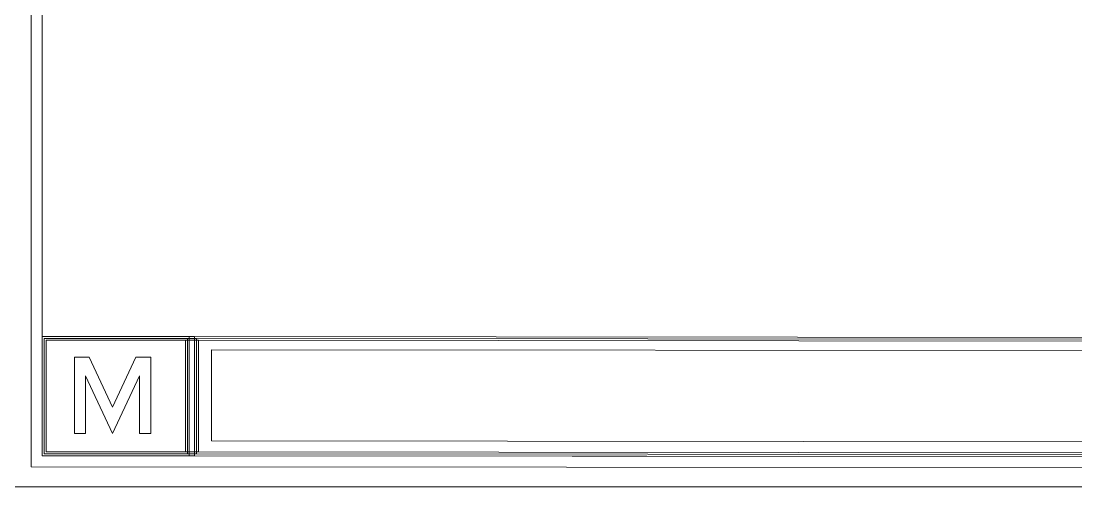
# Model space of a CAD drawing. Header units: millimetres. Extents: x 1373 to 40779, y 1939 to 6439.
# Drawn here: x 22986 to 24757, y 1939 to 2721 of the extents above; entities that cross this region are included whole.
import ezdxf

# ---------------------------------------------------------------- set-up
doc = ezdxf.new("R2010")
doc.units = ezdxf.units.MM
doc.layers.add('A-ANNO-DIMS', color=211, linetype='Continuous', lineweight=18)

msp = doc.modelspace()

# ---------------------------------------------------------------- linework, layer by layer
at = {"layer": 'A-ANNO-DIMS', "lineweight": 18, "ltscale": 2}
for p, q in [((23022, 1991.1), (23022, 2191.1)), ((23022, 2191.1), (23268.6, 2191.1)), ((23022, 1991.1), (23022, 2191.1)), ((23025.2, 2188), (23265.5, 2188)), ((23025.2, 1994.2), (23025.2, 2188)), ((23028.3, 2184.9), (23262.4, 2184.9)), ((23028.3, 1997.4), (23028.3, 2184.9)), ((23283.9, 2184.9), (23045.3, 2184.9)), ((23280.7, 2188), (23048.5, 2188)), ((23277.6, 2191.1), (23051.6, 2191.1)), ((23262.4, 1997.4), (23262.4, 2184.9)), ((23265.5, 1994.2), (23265.5, 2188)), ((23268.6, 1991.1), (23268.6, 2191.1)), ((23277.6, 2191.1), (26326.7, 2188.7)), ((23277.6, 1991.1), (23277.6, 2191.1)), ((23280.7, 2188), (26323.6, 2185.5)), ((23280.7, 1994.2), (23280.7, 2188)), ((23283.9, 2184.9), (26320.5, 2182.4)), ((23283.9, 1997.4), (23283.9, 2184.9)), ((26297.2, 2166.4), (23306, 2168.9)), ((23306, 2015.8), (23306, 2168.9)), ((23075.9, 2028.3), (23075.9, 2156.4)), ((23075.9, 2028.3), (23075.9, 2156.4)), ((23075.9, 2156.4), (23100.9, 2156.4)), ((23100.9, 2156.4), (23140, 2072.5)), ((23140, 2072.5), (23179.1, 2156.4)), ((23179.1, 2156.4), (23204.1, 2156.4)), ((23204.1, 2028.3), (23204.1, 2156.4)), ((23094.7, 2028.3), (23094.7, 2125.4)), ((23094.7, 2125.4), (23140, 2028.1)), ((23140, 2028.1), (23185.3, 2125.4)), ((23185.3, 2028.3), (23185.3, 2125.4)), ((23075.9, 2028.3), (23094.7, 2028.3)), ((23185.3, 2028.3), (23204.1, 2028.3)), ((26297.2, 2013.3), (23306, 2015.8)), ((23022, 1991.1), (23268.6, 1991.1)), ((23025.2, 1994.2), (23265.5, 1994.2)), ((23028.3, 1997.4), (23262.4, 1997.4)), ((23283.9, 1997.4), (23045.3, 1997.4)), ((23280.7, 1994.2), (23048.5, 1994.2)), ((23277.6, 1991.1), (23051.6, 1991.1)), ((23277.6, 1991.1), (26326.7, 1988.7)), ((23280.7, 1994.2), (26323.6, 1991.8)), ((23283.9, 1997.4), (26320.5, 1994.9))]:
    msp.add_line(p, q, dxfattribs=at)
for points in [[(22969.5, 1938.6), (26631.3, 1938.6), (26631.3, 6438.6), (22969.5, 6438.6)], [(23003.3, 1972.4), (26597.6, 1969.9), (26597.6, 6402.4), (23003.3, 6404.9)], [(23022, 1991.1), (26578.8, 1988.7), (26578.8, 6383.7), (23022, 6386.1)]]:
    msp.add_lwpolyline(points, close=True, dxfattribs=at)

doc.saveas('drawing.dxf')
